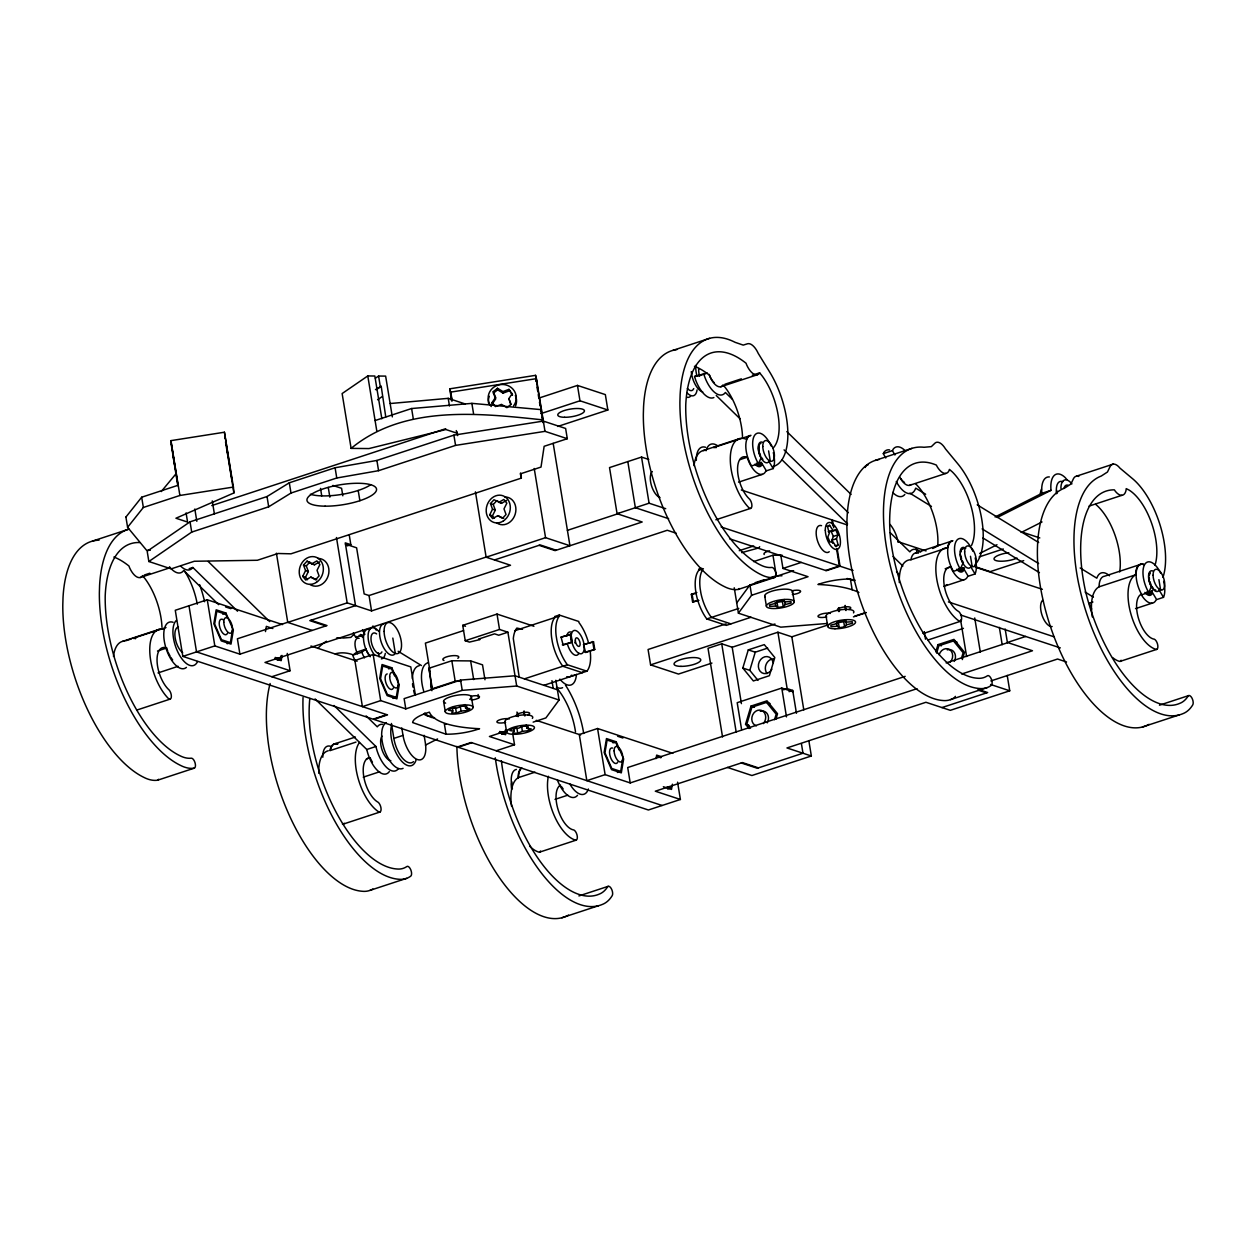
<?xml version="1.0" encoding="UTF-8"?>
<svg xmlns="http://www.w3.org/2000/svg" width="1256" height="1256" viewBox="0 0 1256 1256"><rect width="100%" height="100%" fill="white"/><g stroke="black" fill="none" stroke-linecap="round" stroke-linejoin="round"><path stroke-width="1.5" d="M227.116 643.716L230.382 642.648L232.517 629.915M265.471 631.595L266.351 626.383L272.85 628.518M277.293 660.264L280.559 659.196L281.171 655.554M282.066 655.444L281.187 660.672L274.687 658.521M392.987 698.43L396.252 697.363L398.387 684.63M501.725 734.305L504.99 733.221L505.587 729.595M506.199 731.212L505.619 734.697L499.119 732.546M617.418 772.471L620.684 771.388L622.819 758.655M656.072 758.608L656.653 755.123L661.535 756.74M672.368 784.199L671.505 789.412L663.372 786.743M431.169 681.129L430.839 682.558A9.891 4.553 71.8 0 0 431.907 690.706M742.814 668.051L748.278 649.886L764.276 644.626L774.811 657.547L769.363 675.712L753.365 680.956L742.814 668.051L749.785 670.359L757.996 680.391M749.785 670.359L755.249 652.194L767.683 648.096M749.063 728.559L745.546 724.257L750.994 706.092L766.992 700.832L777.543 713.738L775.91 719.186M774.512 719.719L776.177 714.193L766.537 702.387L751.904 707.191L746.912 723.801L750.523 728.229M935.783 651.927L937.965 644.658L953.963 639.398L964.498 652.304L962.316 659.573M936.646 653.151L938.86 645.757L953.492 640.952L956.978 642.099M961.468 658.285L963.132 652.759L953.492 640.952M832.712 543.33L831.896 540.237L833.356 536.406L831.221 531.508L828.191 531.665L835.805 530.016L837.925 534.915L836.465 538.73L838.113 544.9L836.119 546.674L832.979 541.823L829.949 541.98L827.814 537.081L829.274 533.25L827.625 527.08L829.619 525.306L832.759 530.158M750.978 435.345A20.316 9.357 71.8 0 0 751.559 465.96L758.42 463.7L761.167 457.765A9.483 4.365 71.8 0 1 759.095 445.079M952.849 540.724A20.316 9.357 71.8 0 0 953.43 571.339L960.275 569.094L963.038 563.143A9.483 4.365 71.8 0 1 960.353 554.053M1143.886 564.337A20.316 9.357 71.8 0 0 1136.162 573.019A20.316 9.357 71.8 0 0 1141.861 594.716L1148.722 592.455L1151.469 586.505A9.483 4.365 71.8 0 1 1148.785 577.43M316.763 579.801L310.844 577.085L305.726 580.037L302.712 576.347L305.569 570.616L303.497 565.027L307.045 561.165L314.55 564.776L319.652 561.825M307.516 579.738L305.506 577.273L308.348 571.543L306.291 565.954L303.497 565.027M503.735 518.367L497.8 515.651L492.682 518.602L489.667 514.929L492.525 509.198L490.468 503.593L494 499.731L501.505 503.358L506.623 500.39M494.471 518.304L492.462 515.839L495.319 510.109L493.247 504.52L490.468 503.593M353.25 632.977L355.731 637.326L356.217 636.415M885.778 458L883.298 453.651L884.161 452.003A24.382 11.226 71.8 0 1 889.578 449.884M883.298 453.651L892.435 450.653L893.299 449.004A24.382 11.226 71.8 0 1 905.45 450.998M452.27 707.568L452.835 710.99L451.72 712.984L456.415 713.031L461.062 711.069L467.31 710.456L469.87 708.698L465.552 707.991L464.987 704.569M465.552 707.991L466.667 705.998L461.973 705.951L457.325 707.913L451.077 708.51L448.518 710.284L452.835 710.99M513.61 727.805L514.175 731.228L513.045 733.221L517.739 733.269L522.402 731.306L528.65 730.694L531.21 728.935L526.876 728.213L526.327 724.806M526.876 728.213L528.007 726.219L523.312 726.172L518.665 728.135L512.401 728.747L509.842 730.505L514.175 731.228M772.974 448.204A46.064 21.195 71.8 0 0 762.345 376.188L759.645 372.844L759.064 373.754A16.265 7.489 71.8 0 1 746.739 365.041L746.048 363.235A113.276 52.124 71.8 0 0 685.745 405.139A115.458 53.145 71.8 0 0 760.602 565.027A66.019 30.38 71.8 0 0 771.671 567.445A5.228 2.402 71.8 0 1 775.549 571.904A5.228 2.402 71.8 0 1 774.732 577.43L738.167 589.441A76.742 35.325 71.8 0 1 724.414 586.615A125.678 57.839 71.8 0 1 643.339 414.056L643.559 406.85A125.678 57.839 71.8 0 1 676.89 349.608M495.555 397.336L495.68 398.89L492.211 404.087L492.085 402.548L495.555 397.336L493.294 391.589L497.517 388.292L502.934 391.574L508.947 389.376L512.479 394.949L508.947 389.376M510.69 404.479L508.884 398.607L512.354 393.395M555.843 680.281L559.077 700.016L545.889 717.93L533.141 722.121M759.692 546.721L758.797 547.93L741.668 552.64M736.723 602.927L749.926 585.013L793.619 570.648M827.453 623.463L780.777 627.168L738.402 613.179L751.606 595.265L808.048 576.708L782.959 568.434L780.761 554.979M125.867 517.111L141.677 497.219L178.211 485.224M150.296 550.269L146.544 550.238L127.594 527.3L143.357 507.471L179.891 495.476L233.412 487.061L224.431 432.221L170.91 440.636L178.101 485.695M161.223 491.583L175.887 473.936M777.888 607.496L775.737 606.067L769.677 606.428L769.535 604.89L775.517 603.351L777.385 601.294L782.724 600.462L784.89 601.891L790.95 601.514L791.076 603.068L785.11 604.591L783.242 606.648L777.888 607.496L777.056 602.362L782.41 601.53L784.262 599.473M839.228 627.717L838.396 622.599L843.734 621.751L845.602 619.695L846.45 624.829L844.582 626.885L839.228 627.717L837.077 626.289L831.001 626.665L830.875 625.111L836.857 623.588L838.71 621.532L844.063 620.684L846.214 622.113L852.29 621.751L852.416 623.306L846.45 624.829M306.291 565.954L309.824 562.076M493.247 504.52L496.795 500.657L501.505 503.358M354.443 633.888L350.832 637.389L343.469 638.032A125.678 57.839 71.8 0 0 336.577 638.001M495.115 397.446L493.435 393.128L497.643 389.831L497.517 388.292M355.307 660.829A24.382 11.226 71.8 0 1 353.894 658.144L352.685 655.224L356.814 652.115L365.951 649.101L366.611 650.718A13.549 6.233 71.8 0 0 370.08 655.883M352.685 655.224L361.838 652.225L365.951 649.101M381.84 418.75L374.838 376.015L367.788 375.937L342.134 393.552L351.115 448.392L368.981 448.565L445.88 429.536L457.498 433.367M375.387 378.244L378.59 376.046L385.639 376.109L392.327 416.898M375.466 389.596L381.212 386.314L385.765 416.914M376.408 389.611L381.212 386.314M521.35 478.112L520.361 473.857L541.006 467.075L544.146 446.304L567.304 438.705L565.624 428.453L543.33 421.09L453.887 435.141L376.894 460.45L335.085 467.75L289.304 482.791L267.026 496.544L190.033 521.837L147.172 551.258L148.852 561.51L171.161 568.874L194.303 561.259L257.37 560.27L278.016 553.488L290.968 553.817L521.35 478.112L520.518 472.994M377.601 399.753L382.405 396.441M148.852 561.51L191.713 532.089L268.69 506.796L290.984 493.043L336.765 478.002L378.574 470.686L455.567 445.393L544.994 431.342L567.304 438.705M351.115 448.392C404.369 404.463 479.29 413.208 543.141 419.912L543.393 423.005L535.59 375.34L449.946 388.795L451.391 400.601M307.045 561.165L311.755 563.865L316.873 560.898L319.887 564.588L317.03 570.318L319.087 575.907L315.554 579.785L310.844 577.085M498.726 502.431L503.829 499.464L506.843 503.154L503.986 508.884L506.058 514.489L502.51 518.351L497.8 515.651M425.454 745.091L437.575 738.952M932.768 548.495L939.692 544.994M995.113 516.97L1041.868 493.341L1051.005 490.327A24.382 11.226 71.8 0 1 1065.182 477.563L1066.846 479.525M997.327 517.472L1051.005 490.327M979.68 553.472L996.997 544.727M1021.238 532.466L1042.025 521.962M233.412 487.061L233.899 492.949L175.95 518.226L187.568 522.056L186.076 512.919M497.643 389.831L503.059 393.128L509.073 390.93M375.089 420.54L411.607 408.53L472.036 403.364L541.462 409.66M92.426 541.116L129.007 529.106A125.678 57.839 71.8 0 0 99.585 585.579L99.365 592.785A125.678 57.839 71.8 0 0 180.44 765.359A76.742 35.325 71.8 0 0 194.193 768.185A5.228 2.402 71.8 0 0 195.01 762.659A5.228 2.402 71.8 0 0 191.132 758.2A66.019 30.38 71.8 0 1 180.063 755.782A115.458 53.145 71.8 0 1 105.206 595.894A113.276 52.124 71.8 0 1 139.793 542.561M672.965 350.361L709.546 338.351M211.777 505.571L445.66 428.72M540.331 397.618L577.462 385.419L605.345 394.604L607.857 409.99L557.743 426.459M540.928 413.616L579.974 400.79L607.857 409.99M713.879 397.54A24.382 11.226 71.8 0 1 695.463 379.516L694.568 376.47L706.987 372.922M701.319 375.057L706.798 373.252M144.362 575.013L149.841 573.207M724.9 384.257L741.354 378.841M752.328 375.246L759.645 372.844M140.232 577.525L169.497 567.916M720.771 386.769L757.337 374.759M189.185 568.67L192.843 567.476L237.557 611.201M347.174 545.873L350.832 544.68L349.294 535.276M282.537 624.593L207.271 599.771L175.275 610.275L182.827 656.401L373.095 719.17L386.817 714.664M648.755 459.46L641.533 457.074L609.521 467.593L617.089 513.72L642.177 521.994L555.089 550.615L539.06 545.324M122.617 641.345L159.198 629.335M703.156 450.59L739.737 438.58M126.102 640.67L131.236 638.99M166.012 627.529L133.105 638.331A20.316 9.357 71.8 0 1 135.664 638.393M222.657 614.106L225.923 613.038L233.349 630.182L231.01 644.108L221.26 640.89L213.834 623.745L216.173 609.819L225.923 613.038M157.502 651.016L166.64 648.018A20.316 9.357 71.8 0 0 167.833 651.362M739.863 459.665L747.179 457.263A20.316 9.357 71.8 0 0 766.05 470.592M182.827 656.401L214.823 645.898L239.912 654.172L327 625.551L310.97 620.276M617.089 513.72L649.085 503.201L665.711 508.68M287.42 622.364L237.4 638.786L239.912 654.172M345.463 544.115L356.61 547.804L364.161 593.931L369.044 595.532L487.626 556.565M567.398 530.362L619.271 513.312M276.414 553.205L287.75 622.395L347.174 602.864L371.556 610.918L510.517 565.247L486.135 557.209L475.427 491.85M486.135 557.209L545.559 537.678L569.941 545.732L553.19 443.384M494.487 559.956L540.206 544.947L556.235 550.238M773.335 452.615A20.316 9.357 71.8 0 1 773.194 468.582L766.348 470.843L761.215 462.286M158.021 672.918L178.132 666.308M738.559 482.163L762.329 474.344M875.338 460.387L911.903 448.376M355.731 637.326L364.868 634.327L362.387 629.978M137.155 709.954L170.078 699.137M715.873 519.796L750.617 508.382M271.814 676.733L290.089 670.72L287.263 653.418M415.422 695.227L410.791 666.905L373.142 654.486L354.867 660.499L362.419 706.626L380.694 700.613L405.798 708.886L462.239 690.345L516.703 686.027L559.077 700.016M516.703 686.027L507.895 632.208L498.742 635.222L494.566 633.84L478.567 639.1L479.965 639.555L469.43 642.099L465.238 640.717L462.726 625.347L497.015 614.074L533.941 626.257M463.527 630.591L425.376 643.119L430.054 671.646M909.375 485.413L945.941 473.402M465.238 640.717L499.527 629.46L507.895 632.208M739.266 550.678L753.71 545.936M388.544 668.836L391.809 667.752L399.22 684.913L396.896 698.838L387.131 695.62L379.704 678.476L382.044 664.534L391.809 667.752M826.574 526.311L829.619 525.306M588.248 641.895A31.227 14.366 71.8 0 0 578.922 622.489L578.765 621.469L559.25 615.032L554.665 616.539L554.838 617.56A31.369 14.428 71.8 0 0 551.572 637.263L552.357 642.02A31.369 14.428 71.8 0 0 562.814 666.245L582.329 672.698A31.227 14.366 71.8 0 0 583.129 671.599M701.712 568.214L698.666 569.219L698.838 570.255A31.369 14.428 71.8 0 0 695.557 589.959L696.342 594.7A31.369 14.428 71.8 0 0 706.798 618.941L726.313 625.378L751.01 617.261M514.615 630.779L559.407 616.052L559.25 615.032M698.838 570.255L703.407 568.748M831.221 531.508L835.805 530.016M431.938 689.356L428.971 668.255L451.83 660.75L470.639 660.923L482.524 664.848L484.973 679.763M753.616 561.589L772.958 555.231L782.347 555.325M833.356 536.406L837.925 534.915M831.896 540.237L836.465 538.73M835.067 545.905L838.113 544.9M561.071 637.122L571.04 634.39L572.296 642.083L563.159 645.097L561.071 637.122L571.04 634.39M698.917 600.478L692.606 602.001L691.334 594.324L696.829 592.518M691.334 594.324L695.84 593.397M782.959 568.434L801.25 562.421M562.327 644.815L572.296 642.083M692.606 602.001L698.085 600.211M1076.722 476.103L1113.287 464.092M460.826 681.302L455.19 681.254L432.331 688.759L428.971 668.255M755.217 582.674L764.009 579.785M771.043 577.462L776.318 575.735L781.954 575.782M557.397 689.764L515.023 675.775L460.56 680.093L404.118 698.634L405.798 708.886M99.067 540.174A125.678 57.839 71.8 0 0 63.02 597.605L62.8 604.811A125.678 57.839 71.8 0 0 143.875 777.37A76.742 35.325 71.8 0 0 157.628 780.196L194.193 768.185M583.538 644.548L593.523 641.816L594.779 649.493L585.641 652.508L583.538 644.548L593.523 641.816M825.647 570.475L839.353 565.969L836.527 548.668M853.06 570.491L840.044 566.205L826.338 570.711L729.579 538.793M584.794 652.225L594.779 649.493M524.411 678.868L567.382 664.754L586.897 671.191A31.227 14.366 71.8 0 0 590.226 651.503M706.798 618.941L738.795 608.422M335.274 743.646L355.401 737.037M915.812 552.891L952.393 540.881A20.316 9.357 71.8 0 0 947.511 547.742A39.486 18.181 71.8 0 0 936.74 578.985A39.486 18.181 71.8 0 0 959.553 621.296A5.417 2.496 71.8 0 0 961.499 617.089A5.417 2.496 71.8 0 0 957.873 611.044A23.707 10.912 71.8 0 1 944.277 585.72A23.707 10.912 71.8 0 1 950.651 566.958A20.316 9.357 71.8 0 0 967.748 576.363M355.998 742.092L330.406 750.507A20.316 9.357 71.8 0 1 337.88 743.882M899.312 582.564A39.486 18.181 71.8 0 1 910.93 559.752L947.511 547.742M726.047 623.887L648.08 649.493L650.592 664.879L678.476 674.064L711.948 663.074M543.927 685.305L586.897 671.191M1089.062 506.105L1121.969 495.304M391.432 723.487L393.866 738.402L403.019 735.404A21.682 9.97 71.8 0 0 417.526 759.582A21.682 9.97 71.8 0 0 425.313 742.751L424.104 735.294M315.068 698.933L366.768 749.502L375.921 746.504A24.382 11.226 71.8 0 0 398.482 768.562M650.592 664.879L774.968 624.012M979.162 556.91L1003.293 548.982M366.454 758.922L370.112 757.713A20.316 9.357 71.8 0 0 372.435 762.251M945.171 568.764L950.651 566.958M828.897 624.64L791.83 636.823L777.904 632.223L732.185 647.248L721.729 643.794L708.023 648.3L722.545 736.974M975.19 557.994A20.316 9.357 71.8 0 1 975.064 573.961L968.203 576.221L963.085 567.665M363.235 777.166L379.689 771.749M943.758 586.411L963.886 579.801M854.834 616.115L865.949 612.473M1023.703 560.631L990.23 571.637L974.546 566.456M507.644 730.49L489.432 736.487L514.52 744.761L512.636 733.221M853.452 616.869L866.2 612.677M471.848 742.72L458.126 747.226L648.394 809.994L680.407 799.475L677.565 782.174M496.23 750.758L514.52 744.761M672.839 753.349L597.573 728.511L579.283 734.525L586.835 780.651L605.125 774.638L630.214 782.928L917.021 688.68M343.139 824.14L380.019 812.02M923.678 633.385L960.557 621.265M1141.139 564.211L1104.573 576.221A20.316 9.357 71.8 0 0 1099.079 586.819A39.486 18.181 71.8 0 0 1092.312 616.916M612.959 742.861L616.225 741.794L623.651 758.938L621.312 772.864L611.562 769.645L604.136 752.501L606.475 738.575L616.225 741.794M792.913 691.726L781.766 688.053L737.194 702.685L741.605 729.595M928.153 639.948L963.446 628.345M783.477 689.811L787.135 688.602L792.709 690.439L796.445 713.267M511.553 806.226A39.486 18.181 71.8 0 1 518.54 777.574L535.009 772.173M1099.079 586.819L1135.659 574.808A20.316 9.357 71.8 0 1 1143.776 564.619M789.051 691.648L792.709 690.439M1092.908 602.016L1089.25 603.21A24.382 11.226 71.8 0 0 1091.652 609.05M1005.177 629.02L1007.39 642.475L1025.665 636.462M905.183 676.372L627.702 767.542L630.214 782.928M946.16 662.901L1007.61 642.711M1163.637 581.355A20.316 9.357 71.8 0 1 1163.496 597.338L1156.65 599.583L1151.517 591.042M555.011 799.365L567.806 795.174M1135.534 608.626L1152.003 603.21M961.703 674.001L1032.479 650.749L1007.39 642.475M990.874 680.94L1057.568 659.023L1066.532 661.975M667.595 789.019L670.861 787.952L667.297 786.774M370.002 890.378L406.567 878.368M950.541 699.623L987.106 687.613M941.953 707.568L987.656 692.543L978.754 689.607M808.833 740.616L811.345 755.986L751.92 775.517L727.538 767.463M1007.218 675.43L1009.745 690.8L950.321 710.331L925.923 702.277L786.962 747.948L811.345 755.986M539.625 852.133L576.206 840.123M1120.164 661.378L1156.729 649.368M578.922 895.936L608.187 886.328M1159.461 705.197L1188.71 695.573M561.872 917.759L598.437 905.749M1142.41 727.004L1178.976 714.994M694.568 376.47L699.482 375.654M450.998 395.2L450.747 392.108L536.39 378.653L543.141 419.912M464.908 705.48L460.214 705.951L461.062 711.069M526.248 725.717L521.554 726.172L522.402 731.306M390.129 403.537L448.219 398.34L465.364 404.008M446.194 723.943L444.373 723.958L446.053 734.211L447.874 734.195A31.604 9.027 -9.3 0 0 479.557 728.716A115.159 32.907 -9.3 0 1 429.379 712.152A31.604 9.027 -9.3 0 0 412.643 722.577L446.053 734.211M450.873 707.866L455.567 707.913L456.415 713.031M513.767 728.103L516.907 728.135L517.739 733.269M1021.207 531.79L1039.795 537.929M741.323 489.997L831.802 519.843L832.744 525.605M847.141 524.898L832.493 520.078L833.748 527.755M897.836 541.619L916.126 547.663L916.77 551.51M916.833 547.883L926.065 550.929M975.912 567.382L1042.386 589.315M721.132 526.971L839.353 565.969M948.406 601.938L1053.69 636.682M668.616 518.681L635.363 507.707L627.812 461.58M855.148 580.209L849.606 579A31.604 9.027 -9.3 0 0 817.923 584.48A115.159 32.907 -9.3 0 1 858.9 592.502M960.542 614.985L1060.3 647.892M676.23 533.235L667.266 530.268L265 662.446L290.089 670.72M937.965 644.658L941.451 645.804M492.525 509.198L495.319 510.109M489.667 514.929L492.462 515.839M990.576 684.473L1009.745 690.8M977.608 689.984L986.525 692.92M332.887 485.428L341.585 488.301L342.825 495.806M730.898 623.871L711.383 617.434A31.369 14.428 71.8 0 1 700.911 593.209L700.142 588.452A31.369 14.428 71.8 0 1 702.606 569.847M748.278 649.886L755.249 652.194M350.832 544.68L345.243 542.843L355.526 605.628L309.824 620.637L325.854 625.928M766.537 702.387L770.022 703.533M522.527 629.287L516.86 628.079A33.033 15.198 71.8 0 0 513.312 638.582L519.199 677.157M750.994 706.092L754.479 707.238M311.755 563.865L314.55 564.776M305.569 570.616L308.348 571.543M462.726 625.347L465.505 626.257M302.712 576.347L305.506 577.273M745.546 724.257L749.031 725.403M758.42 767.871L742.39 762.58L655.302 791.202L680.407 799.475M741.244 762.957L757.274 768.248L802.992 753.223L801.407 743.615M287.75 622.395L312.132 630.434M225.609 606.946L230.853 608.673M617.654 736.267L622.913 738.01M657.296 756.599L660.86 757.776M310.939 646.008L357.096 661.221M536.296 720.347L580.617 734.964M230.382 642.648L221.449 639.697L214.666 624.028L216.801 611.295L225.719 614.231L227.226 617.716M275.205 657.438L280.559 659.196M396.252 697.363L387.335 694.427L380.552 678.742L382.688 666.01L391.605 668.961L394.62 675.916M499.637 731.463L504.99 733.221M620.684 771.388L611.766 768.452L604.968 752.784L607.103 740.051L616.037 742.987L619.051 749.958M662.116 805.488L471.141 742.484L457.435 746.99L373.801 719.405L387.507 714.9L196.533 651.895L188.981 605.769M977.215 504.818L1038.665 542.514M1080.191 567.995L1096.802 578.184A24.382 11.226 71.8 0 1 1109.535 575.782M925.656 494.252L915.702 488.144A24.382 11.226 71.8 0 1 896.266 481.519M982.129 528.902L1038.602 563.536M1085.106 592.063L1093.411 597.15M909.878 493.184L931.465 506.435M982.961 538.008L1039.434 572.658M398.168 651.283L421.419 665.539M786.853 431.593L851.128 494.456M890.253 532.717L909.831 551.855A24.382 11.226 71.8 0 1 920.664 552.012M732.374 399.329L725.387 392.484A24.382 11.226 71.8 0 1 704.6 376.517L703.705 373.472M784.074 449.884L848.365 512.746M893.079 556.486L902.86 566.048M716.234 395.499L739.988 418.719M781.923 459.727L847.596 523.956M896.517 571.794L899.312 574.526M208.182 561.479L269.679 621.61M366.108 715.904L377.287 726.832A24.382 11.226 71.8 0 1 382.562 724.304M333.986 705.495L375.921 746.504M218.638 604.638L183.706 570.475A24.382 11.226 71.8 0 1 169.482 566.754M492.085 402.548L495.492 406.567L501.505 404.369L506.906 407.65L511.129 404.369L508.884 398.607M1159.225 590.21L1163.496 597.338M970.794 566.833L975.064 573.961M768.923 461.454L773.194 468.582M892.435 450.653L894.931 455.002M899.798 477.107L900.646 478.772A16.265 7.489 71.8 0 0 911.134 484.533M361.838 652.225L363.031 655.145A24.382 11.226 71.8 0 0 364.444 657.83M357.473 653.732L356.814 652.115A10.833 4.993 71.8 0 1 359.137 638.331M226.708 448.015L227.807 454.672M174.553 464.751L172.873 454.452M1158.911 579.66L1160.591 589.912M999.352 627.372L1002.178 644.673M970.48 556.282L972.16 566.535M974.735 617.968L980.355 652.272M960.62 619.993L966.602 656.511M924.243 631.674L925.484 639.178M850.485 579.503L852.165 589.755M837.218 548.903L840.044 566.205M845.147 605.392L845.995 610.526M845.037 606.13L845.602 609.553M843.734 621.751L844.582 626.885M838.93 607.621L839.495 611.028A6.767 1.931 -9.3 0 1 839.259 608.297A6.767 1.931 -9.3 0 1 848.726 606.821A6.767 1.931 -9.3 0 1 848.946 609.553M838.364 608.218L838.93 611.641M836.512 622.882L837.077 626.289M826.056 616.147L827.735 626.399M792.552 591.545L794.232 601.781A14.099 4.019 -9.3 0 1 773.649 608.548A14.099 4.019 -9.3 0 1 773.068 601.577A14.099 4.019 -9.3 0 1 794.232 601.781M768.609 450.904L770.289 461.156M791.83 636.823L803.793 709.86M784.545 601.169L785.11 604.591M782.41 601.53L783.242 606.648M772.958 555.231L776.318 575.735M775.188 602.645L775.737 606.067M777.904 632.223L787.135 688.602M781.766 688.053L786.491 716.878M764.716 595.909L766.395 606.161M749.926 585.013L751.606 595.265M734.242 587.777L738.402 613.179M732.185 647.248L741.417 703.627M721.729 643.794L736.204 732.201M692.182 594.59L693.438 602.283M641.533 457.074L649.085 503.201M577.462 385.419L579.974 400.79M592.691 641.533L593.947 649.226M597.573 728.511L605.125 774.638M543.33 421.09L544.994 431.342M537.034 387.146L537.647 390.899M538.259 394.635L538.871 398.387M539.483 402.124L540.096 405.876M540.708 409.629L541.32 413.365M541.933 417.118L542.545 420.854M570.208 634.123L571.464 641.816M534.224 468.488L545.559 537.678M551.949 680.658L553.221 688.382M528.085 727.271L528.65 730.694M524.035 710.912L524.867 716.03M523.925 711.65L524.474 715.057M471.864 403.38L473.543 413.632M517.802 713.125L518.367 716.548A6.767 1.931 -9.3 0 1 518.147 713.816A6.767 1.931 -9.3 0 1 527.599 712.325A6.767 1.931 -9.3 0 1 527.834 715.057M516.97 712.026L517.535 715.449M497.015 614.074L499.527 629.46M504.928 721.65L506.608 731.903M450.747 392.108L452.16 400.758M449.946 388.795L451.925 400.837M457.011 431.876L457.624 435.612M456.289 430.572L456.901 434.309M448.219 398.34L449.46 405.971M453.887 435.141L455.567 445.393M478.112 694.521L478.677 697.944M470.639 660.923L473.685 679.575M471.424 697.049L473.104 707.301A14.099 4.019 -9.3 0 1 452.521 714.067A14.099 4.019 -9.3 0 1 451.94 707.097A14.099 4.019 -9.3 0 1 473.104 707.301M466.745 707.05L467.31 710.456M460.56 680.093L462.239 690.345M411.607 408.53L413.287 418.782M451.83 660.75L455.19 681.254M443.604 701.429L445.283 711.681M378.59 376.046L380.27 386.299M367.788 375.937L376.769 430.792M376.894 460.45L378.574 470.686M392.814 638.064L395.326 653.45M401.794 727.946L403.019 735.404M358.196 490.452L359.875 500.704M369.044 595.532L371.556 610.918M378.386 652.932L379.014 656.778M373.142 654.486L380.694 700.613M335.085 467.75L336.765 478.002M328.271 487.438L329.857 497.156M336.467 537.521L347.174 602.864M320.516 488.411L321.74 495.885M289.304 482.791L290.984 493.043M267.026 496.544L268.69 506.796M225.531 441.814L233.899 492.949M212.264 500.893L214.399 514.002M194.821 509.025L196.831 521.303M207.271 599.771L214.823 645.898M190.033 521.837L191.713 532.089M170.91 440.636L179.891 495.476M177.755 485.381L171.193 444.2M141.677 497.219L143.357 507.471M125.914 517.048L127.594 527.3M536.39 378.653L536.642 381.746M535.59 375.34L536.108 381.526M502.934 391.574L503.059 393.128M493.294 391.589L493.435 393.128M231.92 479.133L232.046 480.53L224.431 432.221M224.73 435.785L224.918 438.109M1155.803 590.132A9.483 4.365 71.8 0 1 1154.5 589.409M1153.181 588.122A9.483 4.365 71.8 0 1 1151.925 586.364M1150.857 584.244A9.483 4.365 71.8 0 1 1150.009 581.92M1149.46 579.55A9.483 4.365 71.8 0 1 1149.256 577.273M1149.381 575.279A9.483 4.365 71.8 0 1 1149.852 573.678M1151.061 591.184A9.483 4.365 71.8 0 1 1146.728 591.953M1159.476 589.708A10.833 4.993 71.8 0 1 1149.837 583.381A10.833 4.993 71.8 0 1 1152.663 570.899M1152.239 590.43A10.833 4.993 71.8 0 1 1146.744 593.13M762.863 459.366A9.483 4.365 71.8 0 1 761.623 457.608M760.539 455.488A9.483 4.365 71.8 0 1 759.707 453.165M759.158 450.794A9.483 4.365 71.8 0 1 759.079 446.524M760.759 462.444A9.483 4.365 71.8 0 1 756.426 463.197M768.28 462.208A10.833 4.993 71.8 0 1 759.079 453.275A10.833 4.993 71.8 0 1 762.361 442.159M761.403 463.511A10.833 4.993 71.8 0 1 756.442 464.39M826.558 616.9A6.767 1.931 -9.3 0 1 818.441 616.963A6.767 1.931 -9.3 0 1 821.707 613.996A6.767 1.931 -9.3 0 1 830.389 613.43M792.034 590.775A6.767 1.931 -9.3 0 1 800.621 591.325A6.767 1.931 -9.3 0 1 792.348 594.512M847.093 578.482A115.159 32.907 -9.3 0 1 853.578 580.617M390.836 760.696A13.549 6.233 71.8 0 1 382.232 750.429A13.549 6.233 71.8 0 1 381.997 736.11M389.344 771.577A24.382 11.226 71.8 0 1 366.768 749.502M192.843 567.476A24.382 11.226 71.8 0 1 180.864 566.268M518.1 778.327A20.316 9.357 71.8 0 1 521.052 768.264M512.401 788.831A20.316 9.357 71.8 0 1 516.404 769.426M329.936 750.664A20.316 9.357 71.8 0 1 337.424 744.039M322.808 757.211A20.316 9.357 71.8 0 1 330.564 746.284M197.553 661.567A24.382 11.226 71.8 0 1 178.368 653.089A24.382 11.226 71.8 0 1 176.468 620.291M186.422 667.376A24.382 11.226 71.8 0 1 165.729 647.311A24.382 11.226 71.8 0 1 173.093 622.27M413.507 761.67A21.682 9.97 71.8 0 1 393.866 738.402M423.649 690.879A27.098 12.466 71.8 0 1 428.359 662.744M434.545 717.631A27.098 12.466 71.8 0 1 424.795 712.968M414.496 693.877A27.098 12.466 71.8 0 1 413.601 690.47M412.941 687.095A27.098 12.466 71.8 0 1 412.518 683.782M412.345 678.601A27.098 12.466 71.8 0 1 419.221 665.743M372.906 625.99A24.382 11.226 71.8 0 1 376.203 630.104M588.389 789.004A24.382 11.226 71.8 0 1 569.675 783.713M577.509 795.315A24.382 11.226 71.8 0 1 557.256 779.693M359.216 635.238A13.549 6.233 71.8 0 1 362.968 637.53M359.483 742.469A39.486 18.181 71.8 0 0 358.164 778.532A39.486 18.181 71.8 0 0 379.014 812.051A5.417 2.496 71.8 0 0 380.961 807.843A5.417 2.496 71.8 0 0 377.334 801.799A23.707 10.912 71.8 0 1 363.738 776.459A23.707 10.912 71.8 0 1 370.112 757.713M303.041 697.473A125.678 57.839 71.8 0 0 303.638 720.096L304.47 728.04A125.678 57.839 71.8 0 0 398.576 879.231A76.742 35.325 71.8 0 0 410.806 876.091A5.228 2.402 71.8 0 0 410.728 869.686A5.228 2.402 71.8 0 0 406.756 866.593A66.019 30.38 71.8 0 1 396.896 868.979A115.458 53.145 71.8 0 1 309.934 728.763A113.276 52.124 71.8 0 1 309.808 698.493M317.894 648.41A125.678 57.839 71.8 0 1 326.497 641.251M335.148 653.905A113.276 52.124 71.8 0 1 352.167 654.47M270.119 683.515A125.678 57.839 71.8 0 0 267.073 732.107L267.905 740.051A125.678 57.839 71.8 0 0 362.011 891.242A76.742 35.325 71.8 0 0 372.875 888.997M360.535 634.437A16.265 7.489 71.8 0 1 362.811 636.651M344.175 823.214A5.417 2.496 71.8 0 1 342.448 824.077M318.773 773.319A39.486 18.181 71.8 0 1 328.271 750.758M381.934 651.88A10.833 4.993 71.8 0 1 371.855 644.202A10.833 4.993 71.8 0 1 376.627 633.903M374.806 655.255A16.265 7.489 71.8 0 1 368.306 633.244A16.265 7.489 71.8 0 1 378.81 631.391M385.309 653.403A16.265 7.489 71.8 0 1 381.4 658.898M370.237 656.762A16.265 7.489 71.8 0 1 363.502 638.189A16.265 7.489 71.8 0 1 369.719 629.444M394.604 654.266A16.265 7.489 71.8 0 1 381.479 642.899A16.265 7.489 71.8 0 1 383.645 623.996M163.578 629.319A39.486 18.181 71.8 0 0 149.919 654.109A39.486 18.181 71.8 0 0 168.649 698.76A5.417 2.496 71.8 0 0 171.366 696.028A5.417 2.496 71.8 0 0 168.273 689.183A23.707 10.912 71.8 0 1 157.063 661.253A23.707 10.912 71.8 0 1 166.64 648.018M172.669 659.95A20.316 9.357 71.8 0 1 170.894 657.406M170.062 655.993A20.316 9.357 71.8 0 1 168.524 652.963M158.601 779.27A5.228 2.402 71.8 0 1 157.628 780.196M199.594 584.605A62.329 28.684 71.8 0 1 204.618 601.734M161.977 627.325A46.064 21.195 71.8 0 0 145.241 578.969L142.54 575.609L141.959 576.52A16.265 7.489 71.8 0 1 129.619 567.806L128.944 566.001A113.276 52.124 71.8 0 0 113.903 557.005M113.48 656.433A39.486 18.181 71.8 0 1 124.752 641.078M184.805 571.354A46.064 21.195 71.8 0 1 197.286 604.183M576.425 674.362A24.382 11.226 71.8 0 1 559.878 679.104M562.578 687.676A24.382 11.226 71.8 0 1 556.408 687.173M416.16 759.707A24.382 11.226 71.8 0 1 399.298 758.31A24.382 11.226 71.8 0 1 391.605 725.199M403.082 768.327A24.382 11.226 71.8 0 1 384.634 750.57A24.382 11.226 71.8 0 1 386.408 722.592M132.963 638.425A20.316 9.357 71.8 0 1 135.554 638.66M759.864 443.98A9.483 4.365 71.8 0 1 760.9 443.478M758.42 463.7A20.316 9.357 71.8 0 1 754.715 435.204A20.316 9.357 71.8 0 1 771.058 445.927M694.019 465.678A39.486 18.181 71.8 0 1 705.291 450.323M694.442 366.25A113.276 52.124 71.8 0 1 709.483 375.246L710.158 377.051A16.265 7.489 71.8 0 0 722.483 385.765L723.064 384.854L725.78 388.214A46.064 21.195 71.8 0 1 742.5 436.57M739.14 588.515A5.228 2.402 71.8 0 1 738.167 589.441M747.179 457.263A23.707 10.912 71.8 0 0 737.586 470.498A23.707 10.912 71.8 0 0 748.812 498.428A5.417 2.496 71.8 0 1 751.904 505.273A5.417 2.496 71.8 0 1 749.188 508.005A39.486 18.181 71.8 0 1 730.333 461.297A39.486 18.181 71.8 0 1 746.472 439.317A20.316 9.357 71.8 0 1 750.209 435.565L713.644 447.576A20.316 9.357 71.8 0 1 716.187 447.638M762.141 464.343A12.199 5.605 71.8 0 1 754.982 464.171M772.958 466.573A62.329 28.684 71.8 0 0 769.206 371.242L758.263 353.438A16.265 7.489 71.8 0 0 747.65 343.736L743.207 345.102L735.105 342.323A125.678 57.839 71.8 0 0 680.124 394.824L679.904 402.03A125.678 57.839 71.8 0 0 760.979 574.604A76.742 35.325 71.8 0 0 774.732 577.43M693.72 388.606A10.833 4.993 71.8 0 1 687.362 388.449M696.845 375.497A16.265 7.489 71.8 0 1 695.934 365.355M702.732 391.982A16.265 7.489 71.8 0 1 691.287 371.635M697.064 389.941A16.265 7.489 71.8 0 1 686.797 392.547M690.486 396.284A16.265 7.489 71.8 0 1 686.734 397.241M699.655 376.251A10.833 4.993 71.8 0 1 698.791 368.573M960.495 552.059A9.483 4.365 71.8 0 1 962.771 548.856M960.275 569.094A20.316 9.357 71.8 0 1 956.585 540.582A20.316 9.357 71.8 0 1 972.929 551.305M511.553 788.69A10.833 4.993 71.8 0 1 511.993 781.986M1017.062 558.072A13.549 3.878 -9.3 0 1 994.799 560.05A13.549 3.878 -9.3 0 1 1008.803 552.719M767.102 673.577A8.666 7.285 -71.7 0 1 766.144 664.314A8.666 7.285 -71.7 0 1 773.351 658.851M771.906 669.197A8.666 7.285 -71.7 0 1 760.131 671.285A8.666 7.285 -71.7 0 1 762.596 657.799A8.666 7.285 -71.7 0 1 773.099 662.697M470.921 696.295A6.767 1.931 -9.3 0 1 479.494 696.829A6.767 1.931 -9.3 0 1 471.22 700.032M505.446 722.42A6.767 1.931 -9.3 0 1 497.329 722.467A6.767 1.931 -9.3 0 1 500.579 719.515A6.767 1.931 -9.3 0 1 509.277 718.95M430.353 716.171A24.382 11.226 71.8 0 1 423.853 714.02M578.922 653.246A12.199 5.605 71.8 0 1 567.586 644.611M566.786 636.07A12.199 5.605 71.8 0 1 571.26 632.098M574.808 642.161A4.506 2.072 71.8 0 1 575.217 643.26M567.382 664.754A31.369 14.428 71.8 0 1 556.926 640.513L556.141 635.756A31.369 14.428 71.8 0 1 559.407 616.052M1041.868 493.341A24.382 11.226 71.8 0 1 1049.341 476.935M1056.751 493.451A13.549 6.233 71.8 0 1 1056.673 490.358M904.822 494.44A24.382 11.226 71.8 0 1 892.671 492.446M904.524 482.461A13.549 6.233 71.8 0 1 900.788 478.599M515.352 395.514A14.099 13.502 -4.8 0 1 515.619 405.845M488.553 403.255A14.099 13.502 -4.8 0 1 489.322 396.299M491.253 406.536A14.099 13.502 -4.8 0 1 492.446 388.308A14.099 13.502 -4.8 0 1 511.475 387.727A14.099 13.502 -4.8 0 1 513.594 405.845M504.802 496.999A14.099 11.838 -71.7 0 1 515.211 514.159A14.099 11.838 -71.7 0 1 496.968 523.061M660.028 497.596A14.099 6.484 71.8 0 1 651.409 485.413A14.099 6.484 71.8 0 1 652.335 471.534M182.685 652.743A14.099 6.484 71.8 0 1 175.196 638.095A14.099 6.484 71.8 0 1 178.462 626.995M227.43 633.385A8.133 3.737 71.8 0 1 219.879 627.623A8.133 3.737 71.8 0 1 223.458 619.899M765.281 596.883A14.099 4.019 -9.3 0 1 778.296 589.692A14.099 4.019 -9.3 0 1 792.159 592.659M764.213 554.54A8.133 2.324 -9.3 0 1 769.661 550.803M317.846 558.433A14.099 11.838 -71.7 0 1 328.256 575.593A14.099 11.838 -71.7 0 1 310.012 584.495M826.605 617.104A14.099 4.019 -9.3 0 1 839.636 609.929A14.099 4.019 -9.3 0 1 853.499 612.881M1052.136 626.524A14.099 6.484 71.8 0 1 1042.292 615.927A14.099 6.484 71.8 0 1 1042.637 600.29M829.243 551.729A14.099 6.484 71.8 0 1 817.295 540.143A14.099 6.484 71.8 0 1 821.55 525.667M756.41 725.858A8.133 6.829 -71.7 0 1 752.689 714.852A8.133 6.829 -71.7 0 1 763.193 711.414A8.133 6.829 -71.7 0 1 763.271 723.613M760.288 711.304A8.133 6.829 -71.7 0 1 767.4 713.973A8.133 6.829 -71.7 0 1 767.275 722.844M939.143 654.753A8.133 6.829 -71.7 0 1 949.677 649.619A8.133 6.829 -71.7 0 1 950.227 662.179M947.244 649.87A8.133 6.829 -71.7 0 1 954.356 652.539A8.133 6.829 -71.7 0 1 954.246 661.41M617.748 762.125A8.133 3.737 71.8 0 1 610.51 757.384A8.133 3.737 71.8 0 1 612.63 748.027M947.118 584.59A14.099 6.484 71.8 0 1 945.58 585.343M505.493 722.624A14.099 4.019 -9.3 0 1 518.508 715.449A14.099 4.019 -9.3 0 1 532.371 718.401M445.629 703.14A14.099 4.019 -9.3 0 1 457.184 695.212A14.099 4.019 -9.3 0 1 469.728 699.356M443.949 660.483A8.133 2.324 -9.3 0 1 450.606 655.915A8.133 2.324 -9.3 0 1 457.843 658.301M393.316 688.1A8.133 3.737 71.8 0 1 386.471 684.332A8.133 3.737 71.8 0 1 387.178 673.907M370.63 484.769A35.231 10.064 -9.3 0 1 310.373 494.236M963.493 562.986A9.483 4.365 71.8 0 1 962.41 560.883M961.578 558.543A9.483 4.365 71.8 0 1 961.028 556.173M960.95 551.902A9.483 4.365 71.8 0 1 961.421 550.301M962.19 549.217A9.483 4.365 71.8 0 1 963.226 548.699M962.614 567.822A9.483 4.365 71.8 0 1 958.281 568.591M970.15 567.586A10.833 4.993 71.8 0 1 960.589 557.303A10.833 4.993 71.8 0 1 965.723 548.354M963.258 568.89A10.833 4.993 71.8 0 1 958.312 569.769M890.096 524.443A21.682 9.97 71.8 0 1 898.244 542.247M714.02 382.546A13.549 6.233 71.8 0 1 709.122 374.335M1148.926 575.421A9.483 4.365 71.8 0 1 1150.166 572.736M1148.722 592.455A20.316 9.357 71.8 0 1 1144.75 564.368A20.316 9.357 71.8 0 1 1160.638 573.113M706.108 450.731A24.382 11.226 71.8 0 1 718.149 446.147M696.311 460.387A24.382 11.226 71.8 0 1 705.636 447.293M1112.581 657.579A39.486 18.181 71.8 0 0 1119.85 661.457A5.417 2.496 71.8 0 0 1121.09 660.232M1149.036 724.351A76.742 35.325 71.8 0 1 1146.178 725.748A125.678 57.839 71.8 0 1 1043.877 603.728L1042.04 595.454A125.678 57.839 71.8 0 1 1064.664 488.066L1070.897 484.047L1073.519 478.583A16.265 7.489 71.8 0 1 1078.825 476.432M1152.239 593.554A12.199 5.605 71.8 0 1 1144.86 592.392M1156.007 600.117A20.316 9.357 71.8 0 1 1141.076 594.308A23.707 10.912 71.8 0 0 1138.25 617.607A23.707 10.912 71.8 0 0 1153.526 639.037A5.417 2.496 71.8 0 1 1157.498 643.983A5.417 2.496 71.8 0 1 1156.415 649.446A39.486 18.181 71.8 0 1 1130.824 613.697A39.486 18.181 71.8 0 1 1135.659 574.808M1162.993 577.32A62.329 28.684 71.8 0 0 1132.221 478.41L1119.928 468.111A16.265 7.489 71.8 0 0 1110.084 466.573L1107.462 472.02L1101.229 476.055A125.678 57.839 71.8 0 0 1078.606 583.443L1080.443 591.717A125.678 57.839 71.8 0 0 1182.744 713.722A76.742 35.325 71.8 0 0 1192.808 704.773A5.228 2.402 71.8 0 0 1191.834 697.849A5.228 2.402 71.8 0 0 1187.988 696.279A66.019 30.38 71.8 0 1 1179.855 703.329A115.458 53.145 71.8 0 1 1085.247 590.037A113.276 52.124 71.8 0 1 1114.386 489.856L1115.344 491.284A16.265 7.489 71.8 0 0 1126.067 490.17L1126.208 488.631L1128.956 490.013A46.064 21.195 71.8 0 1 1154.939 565.42M1095.625 504.331A46.064 21.195 71.8 0 1 1119.677 571.951M1060.896 488.349A16.265 7.489 71.8 0 1 1071.933 483.874M1056.626 493.687A16.265 7.489 71.8 0 1 1062.827 481.692M1040.329 495.1A16.265 7.489 71.8 0 1 1041.522 489.102M1064.02 488.474A10.833 4.993 71.8 0 1 1068.149 485.287M954.764 697.347A76.742 35.325 71.8 0 1 942.55 700.487A125.678 57.839 71.8 0 1 848.444 549.296L847.612 541.352A125.678 57.839 71.8 0 1 879.216 459.46M924.714 632.459A5.417 2.496 71.8 0 1 922.987 633.322M910.93 559.752A20.316 9.357 71.8 0 1 918.419 553.127M964.514 567.9A12.199 5.605 71.8 0 1 956.632 569.282M975.111 564.478A62.329 28.684 71.8 0 0 957.417 463.323L945.485 448.91A16.265 7.489 71.8 0 0 934.982 443.132L931.355 446.634L924.008 447.277A125.678 57.839 71.8 0 0 884.177 529.341L885.009 537.285A125.678 57.839 71.8 0 0 979.115 688.476A76.742 35.325 71.8 0 0 991.345 685.336A5.228 2.402 71.8 0 0 991.267 678.931A5.228 2.402 71.8 0 0 987.295 675.854A66.019 30.38 71.8 0 1 977.435 678.224A115.458 53.145 71.8 0 1 890.473 538.023A113.276 52.124 71.8 0 1 936.364 465.097L937.212 466.745A16.265 7.489 71.8 0 0 949.034 470.655L949.41 469.399L952.221 471.816A46.064 21.195 71.8 0 1 971.547 545.418M915.64 483.843A46.064 21.195 71.8 0 1 937.792 544.994M955.361 696.358A5.228 2.402 71.8 0 1 955.204 696.766M865.086 467.53A16.265 7.489 71.8 0 1 868.179 464.799M548.385 776.287A39.486 18.181 71.8 0 0 554.084 815.238A39.486 18.181 71.8 0 0 575.876 840.201A5.417 2.496 71.8 0 0 576.959 834.738A5.417 2.496 71.8 0 0 572.987 829.792A23.707 10.912 71.8 0 1 557.711 808.362A23.707 10.912 71.8 0 1 560.537 785.063M495.288 757.839A125.678 57.839 71.8 0 0 498.083 774.183L499.919 782.472A125.678 57.839 71.8 0 0 602.205 904.477A76.742 35.325 71.8 0 0 612.269 895.528A5.228 2.402 71.8 0 0 611.295 888.604A5.228 2.402 71.8 0 0 607.449 887.034A66.019 30.38 71.8 0 1 599.316 894.084A115.458 53.145 71.8 0 1 504.708 780.792A113.276 52.124 71.8 0 1 501.38 760.744M563.175 788.941A20.316 9.357 71.8 0 1 561.385 786.444M456.886 746.409A125.678 57.839 71.8 0 0 461.502 786.209L463.338 794.483A125.678 57.839 71.8 0 0 565.64 916.503A76.742 35.325 71.8 0 0 568.497 915.106M565.498 685.179A62.329 28.684 71.8 0 1 583.71 733.504M529.592 846.104A39.486 18.181 71.8 0 0 539.311 852.212A5.417 2.496 71.8 0 0 540.551 850.987M518.54 777.574A20.316 9.357 71.8 0 1 521.774 767.887M558.057 689.623A46.064 21.195 71.8 0 1 575.499 731.761M570.679 676.309A16.265 7.489 71.8 0 1 566.754 676.701M575.248 674.802A16.265 7.489 71.8 0 1 571.323 675.21M1153.087 575.217A10.833 4.993 71.8 0 0 1161.973 590.037A10.833 4.993 71.8 0 0 1161.674 573.709A10.833 4.993 71.8 0 0 1153.087 575.217M762.785 446.477A10.833 4.993 71.8 0 0 771.671 461.282A10.833 4.993 71.8 0 0 771.357 444.954A10.833 4.993 71.8 0 0 762.785 446.477M384.085 631.423A16.265 7.489 71.8 0 0 397.398 653.638A16.265 7.489 71.8 0 0 396.943 629.146A16.265 7.489 71.8 0 0 384.085 631.423M680.972 666.371A13.549 3.878 -9.3 0 0 700.77 659.855A13.549 3.878 -9.3 0 0 680.422 659.667A13.549 3.878 -9.3 0 0 680.972 666.371M571.182 637.137A12.199 5.605 71.8 0 0 581.167 653.795A12.199 5.605 71.8 0 0 580.822 635.426A12.199 5.605 71.8 0 0 571.182 637.137M575.311 640.277A4.506 2.072 71.8 0 0 579 646.432A4.506 2.072 71.8 0 0 578.875 639.649A4.506 2.072 71.8 0 0 575.311 640.277M503.436 520.895A14.099 11.838 -71.7 0 0 505.116 496.858A14.099 11.838 -71.7 0 0 486.213 509.355A14.099 11.838 -71.7 0 0 503.436 520.895M223.788 622.144A8.133 3.737 71.8 0 0 230.46 633.244A8.133 3.737 71.8 0 0 230.225 620.998A8.133 3.737 71.8 0 0 223.788 622.144M316.481 582.329A14.099 11.838 -71.7 0 0 318.161 558.292A14.099 11.838 -71.7 0 0 299.258 570.789A14.099 11.838 -71.7 0 0 316.481 582.329M834.973 628.785A14.099 4.019 -9.3 0 0 855.556 622.018A14.099 4.019 -9.3 0 0 834.392 621.814A14.099 4.019 -9.3 0 0 834.973 628.785M825.302 530.236A14.099 6.484 71.8 0 0 836.857 549.484A14.099 6.484 71.8 0 0 836.449 528.258A14.099 6.484 71.8 0 0 825.302 530.236M614.106 750.9A8.133 3.737 71.8 0 0 620.762 762A8.133 3.737 71.8 0 0 620.527 749.754A8.133 3.737 71.8 0 0 614.106 750.9M513.861 734.305A14.099 4.019 -9.3 0 0 534.444 727.538A14.099 4.019 -9.3 0 0 513.28 727.334A14.099 4.019 -9.3 0 0 513.861 734.305M389.674 676.858A8.133 3.737 71.8 0 0 396.346 687.974A8.133 3.737 71.8 0 0 396.111 675.728A8.133 3.737 71.8 0 0 389.674 676.858M325.084 506.168A35.231 10.064 -9.3 0 0 376.549 489.259A35.231 10.064 -9.3 0 0 323.64 488.741A35.231 10.064 -9.3 0 0 325.084 506.168M964.655 551.855A10.833 4.993 71.8 0 0 973.541 566.66A10.833 4.993 71.8 0 0 973.227 550.332A10.833 4.993 71.8 0 0 964.655 551.855M564.65 417.29A13.549 3.878 -9.3 0 0 584.448 410.791A13.549 3.878 -9.3 0 0 564.101 410.602A13.549 3.878 -9.3 0 0 564.65 417.29"/></g></svg>
